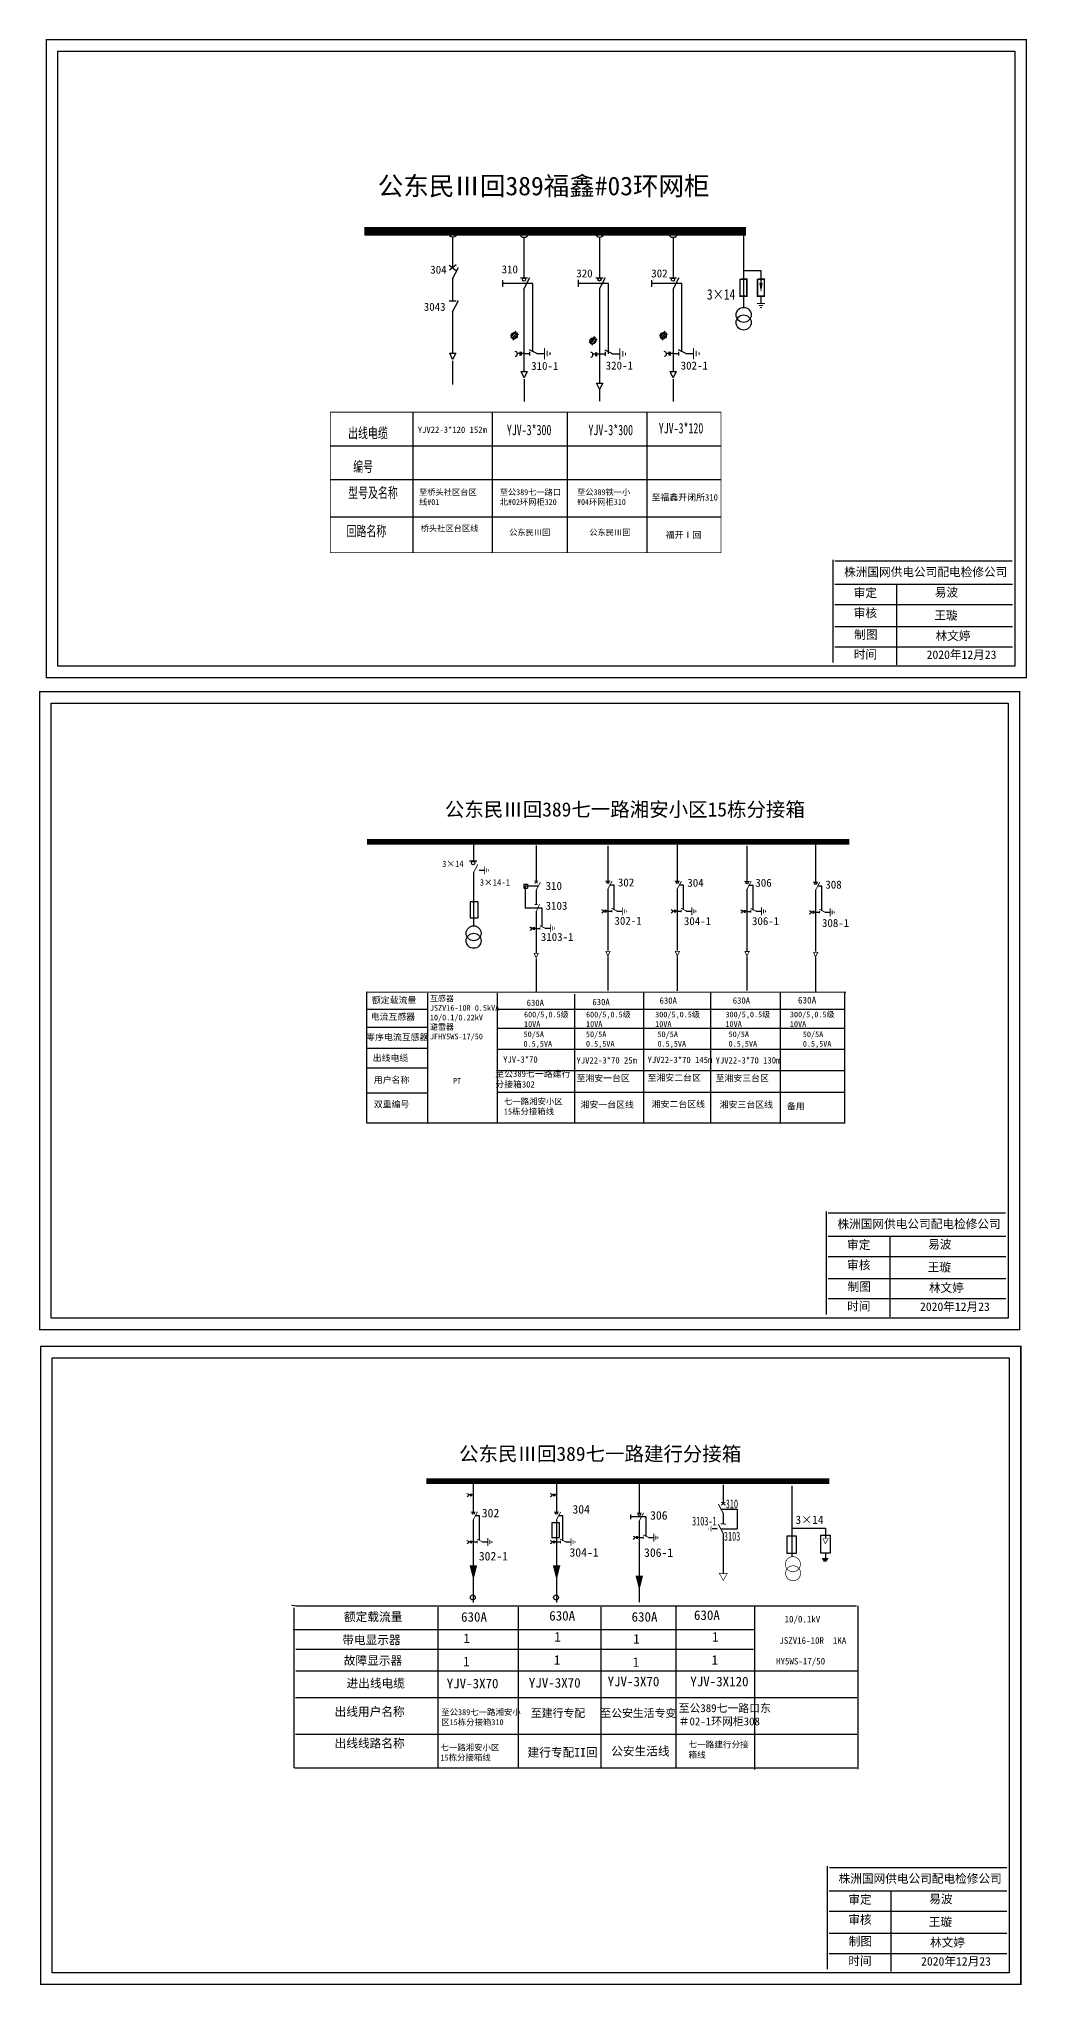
# Model space of a CAD drawing. Extents: x -57 to 343, y -124 to 126.
# Drawn here: x 216.5 to 343, y -124.4 to 124.8 of the extents above; entities that cross this region are included whole.
import ezdxf

# ---------------------------------------------------------------- set-up
doc = ezdxf.new("R2010")
doc.units = 0
doc.header["$LTSCALE"] = 0.774411
doc.linetypes.add('ACAD_ISO02W100', pattern=[15, 12, -3])
doc.linetypes.add('CENTER', pattern=[50.8, 31.75, -6.35, 6.35, -6.35])
doc.layers.get('0').update_dxf_attribs({"linetype": 'CONTINUOUS'})
for name, color, linetype in [('1', 7, 'CONTINUOUS'), ('110KV线路', 2, 'CONTINUOUS'), ('2', 7, 'CONTINUOUS')]:
    doc.layers.add(name, color=color, linetype=linetype)
doc.styles.add('DXFS', font='', dxfattribs={"width": 0.7})
doc.styles.add('HZ', font='')
doc.styles.add('hztxt_txtstyle_0.00_0_0', font='simkai.ttf')
doc.styles.add('hztxt_txtstyle_2.70_0_0', font='simkai.ttf', dxfattribs={"height": 2.7})
doc.styles.add('ST', font='', dxfattribs={"width": 0.8})
doc.styles.get("Standard").update_dxf_attribs({"font": '', "height": 2.5})
doc.styles.add('字体', font='', dxfattribs={"height": 2.5})
doc.styles.add('宋体', font='')
doc.styles.get('DXFS').set_extended_font_data('SimSun')
doc.styles.get('HZ').set_extended_font_data('SimSun')
doc.styles.get('ST').set_extended_font_data('SimSun')
doc.styles.get('Standard').set_extended_font_data('SimSun')
doc.styles.get('字体').set_extended_font_data('SimSun')
doc.styles.get('宋体').set_extended_font_data('SimSun')

# ---------------------------------------------------------------- blocks, each defined once
blk = doc.blocks.new('JD')
for points in [[(-2, 0.2), (-2, -0.2), (2, 0.2), (2, -0.2)], [(1, -1.2), (1, -0.8), (-1, -1.2), (-1, -0.8)], [(-0.5, -1.8), (-0.5, -2.2), (0.5, -1.8), (0.5, -2.2)]]:
    blk.add_trace(points)

msp = doc.modelspace()

# ---------------------------------------------------------------- linework, layer by layer
for p, q in [((269.44, 99.36), (269.44, 95.48)), ((278.57, 99.33), (278.57, 94.19)), ((288.24, 99.35), (288.24, 94.21)), ((297.66, 99.33), (297.66, 94.19)), ((269.43, 94.07), (270.2, 95.52)), ((269.44, 94.05), (269.44, 91.26)), ((275.83, 93.89), (275.83, 93.03)), ((278.12, 94.17), (279.03, 94.17)), ((278.57, 92.75), (279.34, 94.21)), ((278.57, 92.79), (278.57, 82.24)), ((285.5, 93.91), (285.5, 93.05)), ((287.79, 94.19), (288.7, 94.19)), ((288.24, 92.77), (289.01, 94.23)), ((288.24, 92.81), (288.24, 80.69)), ((294.92, 93.89), (294.92, 93.03)), ((297.21, 94.17), (298.11, 94.17)), ((297.66, 92.75), (298.43, 94.21)), ((297.66, 92.79), (297.66, 82.24)), ((268.98, 91.25), (269.88, 91.25)), ((269.43, 89.83), (270.2, 91.29)), ((269.44, 89.8), (269.44, 84.57)), ((277.54, 87.36), (276.86, 86.54)), ((296.63, 87.36), (295.95, 86.54)), ((277.69, 87.2), (277.02, 86.38)), ((277.83, 87.03), (277.15, 86.22)), ((279.24, 85), (280.27, 84.49)), ((279.28, 84.73), (279.28, 84.25)), ((287.6, 86.69), (286.92, 85.88)), ((287.75, 86.53), (287.07, 85.72)), ((287.89, 86.37), (287.21, 85.55)), ((288.91, 84.96), (289.94, 84.45)), ((296.78, 87.2), (296.1, 86.38)), ((296.91, 87.03), (296.23, 86.22)), ((298.33, 85), (299.35, 84.49)), ((298.37, 84.73), (298.37, 84.25)), ((269.06, 84.53), (269.84, 84.53)), ((269.44, 83.74), (269.07, 84.54)), ((269.84, 84.53), (269.44, 83.74)), ((278.06, 84.5), (277.73, 84.5)), ((278.06, 84.71), (278.06, 84.25)), ((278.2, 84.71), (278.2, 84.25)), ((278.57, 84.5), (278.2, 84.5)), ((278.57, 84.49), (279.28, 84.49)), ((280.21, 84.51), (281.17, 84.51)), ((287.73, 84.41), (287.4, 84.41)), ((287.73, 84.63), (287.73, 84.16)), ((287.87, 84.63), (287.87, 84.16)), ((288.24, 84.41), (287.87, 84.41)), ((288.24, 84.45), (288.95, 84.45)), ((288.95, 84.69), (288.95, 84.21)), ((289.88, 84.47), (290.84, 84.47)), ((297.14, 84.5), (296.82, 84.5)), ((297.14, 84.71), (297.14, 84.25)), ((297.29, 84.71), (297.29, 84.25)), ((297.66, 84.5), (297.29, 84.5)), ((297.66, 84.49), (298.37, 84.49)), ((299.29, 84.51), (300.26, 84.51)), ((278.2, 82.19), (278.98, 82.19)), ((278.58, 81.4), (278.21, 82.21)), ((278.98, 82.19), (278.58, 81.4)), ((287.87, 80.7), (288.65, 80.7)), ((288.25, 79.91), (287.88, 80.71)), ((288.65, 80.7), (288.25, 79.91)), ((297.28, 82.19), (298.06, 82.19)), ((297.66, 81.4), (297.29, 82.21)), ((298.06, 82.19), (297.66, 81.4)), ((264.34, 76.99), (264.34, 58.99)), ((274.5, 76.99), (274.5, 58.99)), ((284.1, 76.99), (284.1, 58.99)), ((294.31, 76.99), (294.31, 58.99)), ((304.09, -60.35), (304.09, -62.82)), ((303.81, -63.48), (305.85, -63.48)), ((304.09, -64.01), (304.09, -65.37)), ((305.85, -63.48), (305.85, -66)), ((303.32, -66), (302.63, -66)), ((303.77, -66), (305.85, -66)), ((304.09, -66.61), (304.09, -71.75))]:
    msp.add_line(p, q)
at = {"color": 0, "linetype": 'Continuous'}
for p, q in [((268.98, 95.82), (269.88, 95.14)), ((269.88, 95.86), (269.03, 95.18)), ((318.36, 54.96, 0.01), (341.11, 54.96, 0.01)), ((326.25, 54.96, 0.01), (326.25, 44.62, 0.01)), ((318.36, 52.37, 0.01), (341.11, 52.37, 0.01)), ((318.36, 49.54, 0.01), (341.11, 49.54, 0.01)), ((318.36, 46.95, 0.01), (341.11, 46.95, 0.01)), ((258.41, 2.77), (319.8, 2.71)), ((258.44, -14.03), (258.44, 2.77)), ((266.22, 2.59), (266.22, -14.03)), ((275.16, 2.59), (275.16, -14.03)), ((293.87, 2.74), (293.87, -14.02)), ((302.44, 2.74), (302.44, -14.02)), ((311.37, 2.73), (311.37, -14.04)), ((319.62, 2.67), (319.62, -14.09)), ((275.16, 0.53), (319.62, 0.53)), ((285.06, 2.48), (285.06, -14.02)), ((275.16, -1.88), (319.62, -1.88)), ((275.16, -4.58), (319.62, -4.58)), ((275.16, -7.31), (319.62, -7.31)), ((275.16, -10.09), (319.62, -10.09)), ((319.62, -14.03), (258.49, -14.03)), ((317.5, -28.51, 0.01), (340.26, -28.51, 0.01)), ((325.4, -28.51, 0.01), (325.4, -38.85, 0.01)), ((317.5, -31.11, 0.01), (340.26, -31.11, 0.01)), ((317.5, -33.93, 0.01), (340.26, -33.93, 0.01)), ((317.5, -36.52, 0.01), (340.26, -36.52, 0.01)), ((312.89, -65.92), (317.17, -65.92)), ((317.17, -65.92), (317.17, -67.2)), ((317.18, -69.12), (317.18, -69.87)), ((317.54, -69.85), (316.75, -69.85)), ((317.43, -69.98), (316.85, -69.98)), ((317.32, -70.13), (316.94, -70.13)), ((317.65, -112.34, 0.01), (340.4, -112.34, 0.01)), ((325.54, -112.34, 0.01), (325.54, -122.68, 0.01)), ((317.65, -114.93, 0.01), (340.4, -114.93, 0.01)), ((317.65, -117.76, 0.01), (340.4, -117.76, 0.01)), ((317.65, -120.35, 0.01), (340.4, -120.35, 0.01))]:
    msp.add_line(p, q, dxfattribs=at)
at = {"linetype": 'ACAD_ISO02W100'}
for p, q in [((279.72, 93.46), (275.83, 93.46)), ((279.72, 84.72), (279.72, 93.46)), ((289.39, 93.48), (285.5, 93.48)), ((289.39, 84.46), (289.39, 93.48)), ((298.8, 93.46), (294.92, 93.46)), ((298.8, 84.72), (298.8, 93.46))]:
    msp.add_line(p, q, dxfattribs=at)
at = {"linetype": 'CENTER'}
for p, q in [((269.44, 83.57), (269.44, 80.55)), ((278.58, 81.23), (278.58, 78.36)), ((288.25, 79.95), (288.25, 78.38)), ((297.66, 81.23), (297.66, 78.36))]:
    msp.add_line(p, q, dxfattribs=at)
at = {"linetype": 'Continuous'}
for p, q in [((253.79, 72.68), (303.8, 72.68)), ((253.79, 68.38), (303.8, 68.38)), ((253.79, 63.59), (303.8, 63.59))]:
    msp.add_line(p, q, dxfattribs=at)
at = {"color": 0}
for p, q in [((272.11, 21.96), (272.11, 19.55)), ((280.13, 21.5), (280.13, 16.8)), ((289.31, 21.46), (289.31, 16.94)), ((298.2, 21.93), (298.2, 16.94)), ((307.12, 21.44), (307.12, 16.92)), ((315.91, 21.8), (315.91, 16.81)), ((272.12, 18.06), (272.12, 11.23)), ((272.84, 18.33), (273.53, 18.33)), ((278.57, 16.54), (279.01, 16.54)), ((278.57, 16.54), (278.57, 16.06)), ((278.57, 16.06), (279.01, 16.06)), ((279.01, 16.54), (279.01, 16.06)), ((280.13, 15.8), (280.13, 13.99)), ((289.31, 15.94), (289.31, 8.04)), ((298.2, 15.94), (298.2, 8.04)), ((307.12, 15.92), (307.12, 8.01)), ((315.91, 15.81), (315.91, 7.91)), ((280.13, 13.08), (280.13, 7.73)), ((289.31, 13.09), (289.82, 13.09)), ((290.48, 13.11), (291.17, 13.11)), ((298.2, 13.09), (298.7, 13.09)), ((299.36, 13.11), (300.05, 13.11)), ((307.12, 13.07), (307.63, 13.07)), ((308.29, 13.09), (308.98, 13.09)), ((315.91, 12.96), (316.42, 12.96)), ((317.08, 12.98), (317.77, 12.98)), ((280.13, 10.88), (280.63, 10.88)), ((281.29, 10.9), (281.98, 10.9)), ((266.29, 0.52), (258.45, 0.52)), ((266.26, -1.79), (258.42, -1.79)), ((266.26, -4.51), (258.42, -4.51)), ((266.23, -6.99), (258.39, -6.99)), ((266.26, -10.22), (258.42, -10.22)), ((312.88, -60.47), (312.88, -69.57))]:
    msp.add_line(p, q, dxfattribs=at)
at = {"color": 0, "linetype": 'ACAD_ISO02W100'}
for p, q in [((280.35, 16.29), (278.71, 16.29)), ((278.71, 16.29), (278.71, 13.5)), ((278.71, 13.5), (280.87, 13.5)), ((280.87, 13.5), (280.87, 11.2))]:
    msp.add_line(p, q, dxfattribs=at)
at = {"color": 0, "linetype": 'CENTER'}
for p, q in [((280.13, 7.01), (280.13, 2.79)), ((289.32, 7.29), (289.32, 2.94)), ((298.2, 7.29), (298.2, 2.9)), ((307.12, 7.27), (307.12, 2.92)), ((315.91, 7.16), (315.91, 2.77))]:
    msp.add_line(p, q, dxfattribs=at)
at = {"color": 0, "linetype": 'Continuous', "const_width": 0.182, "elevation": 0.01}
for points in [[(217.41, 124.69), (342.9, 124.69), (342.9, 42.98), (217.41, 42.98)], [(216.56, 41.21), (342.05, 41.21), (342.05, -40.49), (216.56, -40.49)], [(216.7, -42.61), (342.19, -42.61), (342.19, -124.32), (216.7, -124.32)]]:
    msp.add_lwpolyline(points, close=True, dxfattribs=at)
at = {"color": 0, "linetype": 'Continuous', "elevation": 0.01}
for points in [[(218.89, 123.21), (341.42, 123.21), (341.42, 44.46), (218.89, 44.46)], [(218.04, 39.73), (340.57, 39.73), (340.57, -39.02), (218.04, -39.02)], [(218.18, -44.09), (340.71, -44.09), (340.71, -122.84), (218.18, -122.84)]]:
    msp.add_lwpolyline(points, close=True, dxfattribs=at)
for points, const_width in [([(258.12, 100.14), (306.98, 100.14)], 1.08), ([(304.09, -64.01), (303.45, -62.8)], 0.128), ([(304.34, -62.58), (303.82, -62.98)], 0.128), ([(303.85, -62.58), (304.37, -62.98)], 0.128), ([(302.23, -65.85), (302.23, -66.13)], 0.056), ([(302.42, -65.68), (302.42, -66.29)], 0.056), ([(302.62, -65.59), (302.62, -66.38)], 0.056), ([(303.32, -65.86), (303.32, -66.14)], 0.056), ([(304.09, -66.61), (303.45, -65.39)], 0.128), ([(304.42, -65.38), (303.77, -65.36)], 0.128)]:
    msp.add_lwpolyline(points, dxfattribs=dict(const_width=const_width))
at = {"linetype": 'Continuous', "const_width": 0.108}
msp.add_lwpolyline([(269.37, 76.99), (253.79, 76.99), (253.79, 58.99), (303.8, 58.99), (303.81, 76.99), (269.37, 76.99)], dxfattribs=at)
at = {"color": 0, "linetype": 'Continuous', "const_width": 0.182, "elevation": 0.01}
for points in [[(318.14, 58.12), (318.13, 44.92)], [(317.29, -25.36), (317.28, -38.55)], [(317.43, -109.18), (317.42, -122.38)]]:
    msp.add_lwpolyline(points, dxfattribs=at)
at = {"color": 0, "linetype": 'Continuous', "const_width": 0.182}
for points in [[(318.36, 57.94), (341.11, 57.94)], [(317.5, -25.54), (340.26, -25.54)], [(317.65, -109.36), (340.4, -109.36)]]:
    msp.add_lwpolyline(points, dxfattribs=at)
at = {"color": 0}
for points, const_width in [([(258.49, 21.96), (320.23, 21.96)], 0.731), ([(271.56, 19.52), (272.58, 19.52)], 0.174), ([(272.12, 18.04), (272.67, 19.08)], 0.11), ([(279.92, 16.63), (280.36, 16.97)], 0.11), ([(279.92, 17), (280.35, 16.64)], 0.11), ([(280.13, 15.77), (280.68, 16.81)], 0.11), ([(288.99, 16.93), (289.64, 16.93)], 0.11), ([(289.31, 15.91), (289.86, 16.95)], 0.11), ([(297.87, 16.93), (298.52, 16.93)], 0.11), ([(298.2, 15.91), (298.74, 16.95)], 0.11), ([(306.8, 16.9), (307.45, 16.9)], 0.11), ([(307.12, 15.89), (307.67, 16.93)], 0.11), ([(315.59, 16.8), (316.23, 16.8)], 0.11), ([(315.91, 15.78), (316.46, 16.82)], 0.11), ([(279.93, 13.96), (280.34, 13.96)], 0.11), ([(280.1, 12.95), (280.57, 13.98)], 0.11), ([(289.79, 13.46), (290.52, 13.09)], 0.11), ([(289.82, 13.26), (289.82, 12.93)], 0.11), ([(298.67, 13.46), (299.4, 13.09)], 0.11), ([(298.7, 13.26), (298.7, 12.93)], 0.11), ([(307.6, 13.44), (308.33, 13.07)], 0.11), ([(307.63, 13.24), (307.63, 12.9)], 0.11), ([(316.39, 13.33), (317.12, 12.96)], 0.11), ([(316.42, 13.13), (316.42, 12.8)], 0.11), ([(280.6, 11.25), (281.34, 10.88)], 0.11), ([(280.63, 11.05), (280.63, 10.71)], 0.11), ([(279.86, 7.7), (280.42, 7.7), (280.13, 7.13), (279.86, 7.71)], 0.11), ([(289.04, 7.95), (289.6, 7.95), (289.32, 7.38), (289.05, 7.96)], 0.11), ([(297.93, 7.95), (298.48, 7.95), (298.2, 7.38), (297.93, 7.96)], 0.11), ([(306.85, 7.93), (307.41, 7.93), (307.12, 7.36), (306.86, 7.94)], 0.11), ([(315.64, 7.82), (316.2, 7.82), (315.91, 7.25), (315.65, 7.83)], 0.11)]:
    msp.add_lwpolyline(points, dxfattribs=dict(at, const_width=const_width))
at = {"color": 0, "linetype": 'ACAD_ISO02W100'}
for points in [[(290.13, 13.26), (290.13, 16.42), (289.58, 16.42)], [(299.01, 13.26), (299.01, 16.42), (298.46, 16.42)], [(307.94, 13.23), (307.94, 16.4), (307.39, 16.4)], [(316.73, 13.13), (316.73, 16.29), (316.18, 16.29)]]:
    msp.add_lwpolyline(points, dxfattribs=at)
at = {"color": 0}
for points in [[(271.69, 14.28), (271.69, 12.23), (272.7, 12.23), (272.7, 14.3), (271.69, 14.3)], [(288.94, 13.1), (288.71, 13.1)], [(288.94, 13.25), (288.94, 12.92)], [(289.05, 13.25), (289.05, 12.92)], [(289.31, 13.1), (289.05, 13.1)], [(297.83, 13.1), (297.6, 13.1)], [(297.83, 13.25), (297.83, 12.92)], [(297.93, 13.25), (297.93, 12.92)], [(298.19, 13.1), (297.93, 13.1)], [(306.75, 13.08), (306.52, 13.08)], [(306.75, 13.23), (306.75, 12.9)], [(306.86, 13.23), (306.86, 12.9)], [(307.12, 13.08), (306.86, 13.08)], [(315.54, 12.97), (315.31, 12.97)], [(315.54, 13.12), (315.54, 12.79)], [(315.64, 13.12), (315.64, 12.79)], [(315.91, 12.97), (315.64, 12.97)], [(279.76, 10.89), (279.53, 10.89)], [(279.76, 11.04), (279.76, 10.71)], [(279.86, 11.04), (279.86, 10.71)], [(280.13, 10.89), (279.86, 10.89)]]:
    msp.add_lwpolyline(points, dxfattribs=at)
for points in [[(288.52, 13.29, -0.877934), (288.53, 12.84)], [(297.4, 13.29, -0.877934), (297.41, 12.84)], [(306.33, 13.26, -0.877934), (306.33, 12.82)], [(315.11, 13.16, -0.877934), (315.12, 12.71)], [(279.33, 11.08, -0.877934), (279.34, 10.63)]]:
    msp.add_lwpolyline(points, format="xyb", dxfattribs=at)
at = {"color": 0, "linetype": 'Continuous'}
for points in [[(312.27, -66.88), (313.44, -66.88), (313.44, -69.17), (312.27, -69.17)], [(316.59, -66.82), (317.76, -66.82), (317.76, -69.12), (316.59, -69.12)]]:
    msp.add_lwpolyline(points, close=True, dxfattribs=at)
at = {"color": 0}
for points, const_width in [([(316.86, -67.23), (317.15, -67.91), (317.54, -67.23)], 0.0786), ([(303.58, -71.7), (304.09, -72.6), (304.61, -71.7)], 0.0721)]:
    msp.add_lwpolyline(points, close=True, dxfattribs=dict(at, const_width=const_width))
at = {"const_width": 0.0815}
for points in [[(313.97, -70.52, -1), (312.04, -70.52, -1)], [(313.99, -71.68, -1), (312.07, -71.68, -1)]]:
    msp.add_lwpolyline(points, format="xyb", close=True, dxfattribs=at)
for centre, radius in [((269.46, 99.9), 0.51), ((278.6, 99.84), 0.51), ((288.27, 99.87), 0.51), ((297.68, 99.84), 0.51), ((278.57, 93.95), 0.197), ((288.24, 93.97), 0.197), ((297.66, 93.95), 0.197), ((277.33, 86.79), 0.388), ((287.39, 86.12), 0.388), ((296.41, 86.79), 0.388)]:
    msp.add_circle(centre, radius)
at = {"color": 0}
for centre, radius in [((272.07, 19.27), 0.223), ((289.31, 16.77), 0.141), ((298.2, 16.77), 0.141), ((307.12, 16.75), 0.141), ((315.91, 16.64), 0.141)]:
    msp.add_circle(centre, radius, dxfattribs=at)
for centre in [(277.42, 84.45), (296.51, 84.45), (287.09, 84.36)]:
    msp.add_arc(centre, 0.314, 278.5404, 83.6643)
for points in [[(281.12, 83.77), (281.26, 83.77), (281.12, 85.2), (281.26, 85.2)], [(281.62, 84.84), (281.48, 84.84), (281.62, 84.12), (281.48, 84.12)], [(290.79, 83.72), (290.93, 83.72), (290.79, 85.16), (290.93, 85.16)], [(291.29, 84.8), (291.15, 84.8), (291.29, 84.08), (291.15, 84.08)], [(300.2, 83.77), (300.34, 83.77), (300.2, 85.2), (300.34, 85.2)], [(300.7, 84.84), (300.56, 84.84), (300.7, 84.12), (300.56, 84.12)], [(281.83, 84.3), (281.98, 84.3), (281.83, 84.66), (281.98, 84.66)], [(291.5, 84.26), (291.65, 84.26), (291.5, 84.62), (291.65, 84.62)], [(300.92, 84.3), (301.06, 84.3), (300.92, 84.66), (301.06, 84.66)]]:
    msp.add_trace(points)
at = {"layer": '1'}
for p, q in [((306.69, 99.71), (306.69, 90.36)), ((306.68, 95.14), (308.92, 95.14)), ((308.92, 95.14), (308.92, 93.5)), ((308.92, 91.79), (308.92, 90.94)), ((272.08, -60.15), (272.08, -63.82)), ((282.73, -60.15), (282.73, -63.82)), ((293.34, -60.25), (293.34, -63.96)), ((272.08, -64.82), (272.08, -71.09)), ((282.73, -64.82), (282.73, -71.09)), ((293.34, -64.95), (293.34, -72.45)), ((293.34, -67.11), (293.85, -67.11)), ((294.51, -67.1), (295.19, -67.1)), ((272.08, -67.67), (272.58, -67.67)), ((273.24, -67.65), (273.93, -67.65)), ((282.73, -67.67), (283.24, -67.67)), ((283.9, -67.65), (284.59, -67.65)), ((272.08, -71.81), (272.08, -75.42)), ((282.73, -71.81), (282.73, -75.42)), ((293.34, -73.17), (293.34, -75.37)), ((267.56, -76.01), (267.56, -96.69)), ((277.83, -76.01), (277.83, -90.49)), ((288.42, -76.01), (288.42, -96.69)), ((308.1, -75.82), (308.1, -96.8)), ((321.3, -75.83), (321.3, -96.78)), ((249.37, -81.4), (307.95, -81.4)), ((249.37, -84.17), (308.08, -84.17)), ((249.37, -84.18), (321.25, -84.18)), ((277.83, -90.49), (277.83, -96.69))]:
    msp.add_line(p, q, dxfattribs=at)
for points, const_width in [([(306.24, 94.02), (306.24, 91.84), (307.11, 91.84), (307.11, 94.02), (306.27, 94.02)], 0.184), ([(308.48, 94.02), (308.48, 91.84), (309.35, 91.84), (309.35, 94.02), (308.51, 94.02)], 0.184), ([(266.06, -59.88), (317.65, -59.88)], 0.731), ([(271.75, -63.84), (272.4, -63.84)], 0.11), ([(272.08, -64.85), (272.62, -63.81)], 0.11), ([(282.41, -63.84), (283.05, -63.84)], 0.11), ([(282.73, -64.85), (283.28, -63.81)], 0.11), ([(293.02, -63.97), (293.66, -63.97)], 0.11), ([(293.34, -64.98), (293.89, -63.94)], 0.11), ([(272.55, -67.3), (273.29, -67.67)], 0.11), ([(283.21, -67.3), (283.94, -67.67)], 0.11), ([(293.82, -66.75), (294.55, -67.11)], 0.11), ([(293.85, -66.94), (293.85, -67.28)], 0.11), ([(272.58, -67.5), (272.58, -67.83)], 0.11), ([(283.24, -67.5), (283.24, -67.83)], 0.11), ([(293.07, -72.48), (293.63, -72.48), (293.34, -73.05), (293.08, -72.47)], 0.11)]:
    msp.add_lwpolyline(points, dxfattribs=dict(at, const_width=const_width))
for points, format in [([(308.92, 93.53, 0.43, 0, 0), (308.92, 92.3, 0, 0, 0)], "xyseb"), ([(271.28, -61.45, -0.877934), (271.29, -61.9)], "xyb"), ([(281.94, -61.45, -0.877934), (281.94, -61.9)], "xyb"), ([(292.54, -66.92, -0.877934), (292.55, -67.36)], "xyb"), ([(271.28, -67.47, -0.877934), (271.29, -67.92)], "xyb"), ([(281.94, -67.47, -0.877934), (281.94, -67.92)], "xyb"), ([(272.1, -70.66, 0.974, 0, 0), (272.1, -72.59, 0, 0, 0)], "xyseb"), ([(282.75, -70.66, 0.974, 0, 0), (282.75, -72.59, 0, 0, 0)], "xyseb"), ([(293.34, -71.97, 0.974, 0, 0), (293.34, -73.9, 0, 0, 0)], "xyseb")]:
    msp.add_lwpolyline(points, format=format, dxfattribs=at)
for points in [[(271.71, -61.64), (271.48, -61.64)], [(271.71, -61.49), (271.71, -61.82)], [(271.81, -61.49), (271.81, -61.82)], [(272.08, -61.64), (271.81, -61.64)], [(282.36, -61.64), (282.13, -61.64)], [(282.36, -61.49), (282.36, -61.82)], [(282.47, -61.49), (282.47, -61.82)], [(282.73, -61.64), (282.47, -61.64)], [(272.89, -67.5), (272.89, -64.34), (272.34, -64.34)], [(283.55, -67.5), (283.55, -64.34), (283, -64.34)], [(292.23, -64.14), (292.23, -64.75)], [(294.24, -66.94), (294.24, -64.44), (292.23, -64.44)], [(292.97, -67.11), (292.74, -67.11)], [(292.97, -66.95), (292.97, -67.29)], [(293.07, -66.95), (293.07, -67.29)], [(293.34, -67.11), (293.07, -67.11)], [(271.71, -67.66), (271.48, -67.66)], [(271.71, -67.51), (271.71, -67.84)], [(271.81, -67.51), (271.81, -67.84)], [(272.08, -67.66), (271.81, -67.66)], [(282.36, -67.66), (282.13, -67.66)], [(282.36, -67.51), (282.36, -67.84)], [(282.47, -67.51), (282.47, -67.84)], [(282.73, -67.66), (282.47, -67.66)]]:
    msp.add_lwpolyline(points, dxfattribs=at)
for centre, radius in [((306.7, 89.44), 0.966), ((306.7, 88.47), 0.966), ((272.08, -63.99), 0.14), ((282.73, -63.99), 0.14), ((293.34, -64.13), 0.14), ((272.03, -74.78), 0.317), ((282.68, -74.78), 0.317)]:
    msp.add_circle(centre, radius, dxfattribs=at)
at = {"layer": '110KV线路', "color": 0}
for p, q in [((249.43, -75.9), (248.85, -75.81)), ((249.1, -76.11), (249.1, -96.58)), ((321.13, -75.9), (249.43, -75.9)), ((298.03, -75.92), (298.03, -96.58)), ((249.01, -78.89), (308.12, -78.89)), ((308.12, -81.4), (308.12, -81.4)), ((249.32, -87.58), (321.19, -87.58)), ((249.32, -92.27), (321.19, -92.27)), ((249.1, -96.58), (249.1, -96.58)), ((249.21, -96.59), (321.19, -96.58))]:
    msp.add_line(p, q, dxfattribs=at)
msp.add_lwpolyline([(283.12, -65.23), (282.16, -65.23), (282.16, -67.08), (283.12, -67.08)], close=True, dxfattribs=at)
at = {"layer": '2', "color": 0}
for centre in [(272.13, 10.26), (272.13, 9.3)]:
    msp.add_circle(centre, 0.958, dxfattribs=at)

# ---------------------------------------------------------------- block references
at = {"color": 0, "xscale": 0.2559515998429772, "yscale": 0.2559515998429772, "zscale": 0.255951599842994, "rotation": 90}
for p in [(273.54, 18.31), (291.18, 13.09), (300.06, 13.09), (308.99, 13.07), (317.78, 12.96), (281.99, 10.88)]:
    msp.add_blockref('JD', p, dxfattribs=at)
at = {"layer": '1', "xscale": 0.2581356627622565, "yscale": 0.2581356622852574, "zscale": 0.2581356624264491}
msp.add_blockref('JD', (308.93, 90.9), dxfattribs=at)
at = {"layer": '1', "xscale": 0.2557937916888652, "yscale": 0.2557937916888652, "zscale": 0.2557937917462035, "rotation": 90}
for p in [(273.94, -67.67), (284.6, -67.67), (295.2, -67.12)]:
    msp.add_blockref('JD', p, dxfattribs=at)

# ---------------------------------------------------------------- texts
for s, p in [('304', (266.58, 94.72)), ('310', (275.71, 94.76)), ('320', (285.27, 94.24)), ('302', (294.87, 94.24)), ('3043', (265.75, 89.96)), ('310-1', (279.49, 82.39)), ('320-1', (289.04, 82.44)), ('302-1', (298.64, 82.44)), ('310', (281.35, 15.82)), ('302', (290.6, 16.26)), ('304', (299.49, 16.22)), ('306', (308.2, 16.22)), ('308', (317.16, 15.98)), ('3103', (281.35, 13.27)), ('3103-1', (280.73, 9.28)), ('302-1', (290.16, 11.35)), ('304-1', (299.05, 11.31)), ('306-1', (307.77, 11.31)), ('308-1', (316.73, 11.07))]:
    msp.add_text(s, height=1.024).set_placement(p)
at = {"style": 'HZ'}
for s, p in [('至福鑫开闭所310', (294.9, 65.67)), ('福开Ⅰ回', (296.71, 60.87))]:
    msp.add_text(s, height=0.815, dxfattribs=at).set_placement(p)
at = {"color": 0, "linetype": 'Continuous', "style": 'hztxt_txtstyle_2.70_0_0'}
for s, p in [('3×14', (268.09, 18.75)), ('3×14-1', (272.91, 16.37))]:
    msp.add_text(s, height=0.813, dxfattribs=at).set_placement(p)
at = {"style": '宋体', "width": 0.65}
for s, p in [('310', (304.41, -63.35)), ('3103-1', (300.09, -65.56)), ('3103', (304.17, -67.51))]:
    msp.add_text(s, height=1.13, dxfattribs=at).set_placement(p)
at = {"color": 0}
for s, height, p in [('3×14', 1.053, (313.34, -65.36)), ('10/0.1kV', 0.84, (311.94, -77.98)), ('JSZV16-10R  1KA', 0.8397, (311.27, -80.71)), ('HY5WS-17/50', 0.8397, (310.85, -83.36))]:
    msp.add_text(s, height=height, dxfattribs=at).set_placement(p)
at = {"color": 0, "linetype": 'Continuous', "attachment_point": 1}
for s, insert, char_height, width, style in [('{\\fSimSun|b0|i0|c134|p2;YJV22-3*120 152m}', (264.98, 75.14), 0.8125, 13.0993, 'hztxt_txtstyle_2.70_0_0'), ('\\f\uffbfﾬￌﾣﾤ_GB2312|b0|i0|c134|p49;审定', (320.8, 54.39, 0.01), 1.0944, 8.5588, '字体'), ('\\f\uffbfﾬￌﾣﾤ_GB2312|b0|i0|c134|p49;审核', (320.8, 51.82, 0.01), 1.0944, 8.5588, '字体'), ('\\f\uffbfﾬￌﾣﾤ_GB2312|b0|i0|c134|p49;制图', (320.86, 49.04, 0.01), 1.0944, 8.5588, '字体'), ('林文婷', (331.27, 48.89, 0.01), 1.094, 8.5588, '字体'), ('\\f\uffbfﾬￌﾣﾤ_GB2312|b0|i0|c134|p49;时间', (320.8, 46.52, 0.01), 1.0944, 8.5588, '字体'), ('{\\fSimSun|b0|i0|c134|p2;电流互感器}', (258.96, -0.01), 0.8125, 13.0993, 'hztxt_txtstyle_2.70_0_0'), ('{\\fSimSun|b0|i0|c134|p2;额定载流量}', (259.1, 2.11), 0.8125, 13.0993, 'hztxt_txtstyle_2.70_0_0'), ('\\A1;{\\fSimSun|b0|i0|c134|p2;互感器\\PJSZV16-10R 0.5kVA\\P10/0.1/0.22kV\\P避雷器\\PJFHY5WS-17/50}', (266.53, 2.29), 0.7313, 13.4846, 'hztxt_txtstyle_2.70_0_0'), ('\\A1;{\\fSimSun|b0|i0|c134|p2;600/5,0.5级\\P10VA}', (278.58, 0.23), 0.7313, 13.4846, 'hztxt_txtstyle_2.70_0_0'), ('{\\fSimSun|b0|i0|c134|p2;630A}', (278.92, 1.77), 0.8125, 13.0993, 'hztxt_txtstyle_2.70_0_0'), ('\\A1;{\\fSimSun|b0|i0|c134|p2;600/5,0.5级\\P10VA}', (286.52, 0.23), 0.7313, 13.4846, 'hztxt_txtstyle_2.70_0_0'), ('{\\fSimSun|b0|i0|c134|p2;630A}', (287.34, 1.87), 0.8125, 13.0993, 'hztxt_txtstyle_2.70_0_0'), ('\\A1;{\\fSimSun|b0|i0|c134|p2;300/5,0.5级\\P10VA}', (295.37, 0.23), 0.7313, 13.4846, 'hztxt_txtstyle_2.70_0_0'), ('{\\fSimSun|b0|i0|c134|p2;630A}', (295.94, 2.06), 0.8125, 13.0993, 'hztxt_txtstyle_2.70_0_0'), ('\\A1;{\\fSimSun|b0|i0|c134|p2;300/5,0.5级\\P10VA}', (304.37, 0.23), 0.7313, 13.4846, 'hztxt_txtstyle_2.70_0_0'), ('{\\fSimSun|b0|i0|c134|p2;630A}', (305.31, 2.06), 0.8125, 13.0993, 'hztxt_txtstyle_2.70_0_0'), ('\\A1;{\\fSimSun|b0|i0|c134|p2;300/5,0.5级\\P10VA}', (312.62, 0.23), 0.7313, 13.4846, 'hztxt_txtstyle_2.70_0_0'), ('{\\fSimSun|b0|i0|c134|p2;630A}', (313.65, 2.13), 0.8611, 6.9242, 'hztxt_txtstyle_0.00_0_0'), ('{\\fSimSun|b0|i0|c134|p2;50/5A\\P0.5,5VA}', (278.52, -2.3), 0.7313, 13.0993, 'hztxt_txtstyle_2.70_0_0'), ('{\\fSimSun|b0|i0|c134|p2;50/5A\\P0.5,5VA}', (286.51, -2.3), 0.7313, 13.0993, 'hztxt_txtstyle_2.70_0_0'), ('{\\fSimSun|b0|i0|c134|p2;50/5A\\P0.5,5VA}', (295.67, -2.3), 0.7313, 13.0993, 'hztxt_txtstyle_2.70_0_0'), ('{\\fSimSun|b0|i0|c134|p2;50/5A\\P0.5,5VA}', (304.77, -2.3), 0.7313, 13.0993, 'hztxt_txtstyle_2.70_0_0'), ('{\\fSimSun|b0|i0|c134|p2;50/5A\\P0.5,5VA}', (314.28, -2.3), 0.7313, 13.0993, 'hztxt_txtstyle_2.70_0_0'), ('{\\fSimSun|b0|i0|c134|p2;零序电流互感器}', (258.38, -2.63), 0.8125, 13.0993, 'hztxt_txtstyle_2.70_0_0'), ('{\\fSimSun|b0|i0|c134|p2;出线电缆}', (259.21, -5.29), 0.8125, 13.0993, 'hztxt_txtstyle_2.70_0_0'), ('{\\fSimSun|b0|i0|c134|p2;至公389七一路建行分接箱302}', (274.9, -7.32), 0.8125, 10.3046, 'hztxt_txtstyle_2.70_0_0'), ('{\\fSimSun|b0|i0|c134|p2;YJV-3*70 }', (275.91, -5.49), 0.8125, 13.0993, 'hztxt_txtstyle_2.70_0_0'), ('{\\fSimSun|b0|i0|c134|p2;YJV22-3*70 25m}', (285.3, -5.6), 0.8125, 13.0993, 'hztxt_txtstyle_2.70_0_0'), ('{\\fSimSun|b0|i0|c134|p2;YJV22-3*70 145m}', (294.4, -5.54), 0.8125, 13.0993, 'hztxt_txtstyle_2.70_0_0'), ('{\\fSimSun|b0|i0|c134|p2;YJV22-3*70 130m}', (303.11, -5.6), 0.8125, 13.0993, 'hztxt_txtstyle_2.70_0_0'), ('{\\fSimSun|b0|i0|c134|p2;用户名称}', (259.35, -8.11), 0.8125, 13.0993, 'hztxt_txtstyle_2.70_0_0'), ('{\\fSimSun|b0|i0|c134|p2;PT}', (269.48, -8.26), 0.7342, 5.7118, 'hztxt_txtstyle_0.00_0_0'), ('{\\fSimSun|b0|i0|c134|p2;至湘安一台区}', (285.3, -7.88), 0.8125, 10.3046, 'hztxt_txtstyle_2.70_0_0'), ('{\\fSimSun|b0|i0|c134|p2;至湘安二台区}', (294.4, -7.82), 0.8125, 10.3046, 'hztxt_txtstyle_2.70_0_0'), ('{\\fSimSun|b0|i0|c134|p2;至湘安三台区}', (303.11, -7.88), 0.8125, 10.3046, 'hztxt_txtstyle_2.70_0_0'), ('{\\fSimSun|b0|i0|c134|p2;双重编号}', (259.35, -11.23), 0.8125, 13.0993, 'hztxt_txtstyle_2.70_0_0'), ('{\\fSimSun|b0|i0|c134|p2;湘安一台区线}', (285.82, -11.27), 0.8125, 10.3046, 'hztxt_txtstyle_2.70_0_0'), ('{\\fSimSun|b0|i0|c134|p2;湘安二台区线}', (294.92, -11.21), 0.8125, 10.3046, 'hztxt_txtstyle_2.70_0_0'), ('{\\fSimSun|b0|i0|c134|p2;湘安三台区线}', (303.63, -11.27), 0.8125, 10.3046, 'hztxt_txtstyle_2.70_0_0'), ('{\\fSimSun|b0|i0|c134|p2;备用}', (312.24, -11.48), 0.8125, 10.3046, 'hztxt_txtstyle_2.70_0_0'), ('\\f\uffbfﾬￌﾣﾤ_GB2312|b0|i0|c134|p49;审定', (319.95, -29.08, 0.01), 1.0944, 8.5588, '字体'), ('\\f\uffbfﾬￌﾣﾤ_GB2312|b0|i0|c134|p49;审核', (319.95, -31.66, 0.01), 1.0944, 8.5588, '字体'), ('\\f\uffbfﾬￌﾣﾤ_GB2312|b0|i0|c134|p49;制图', (320.01, -34.44, 0.01), 1.0944, 8.5588, '字体'), ('林文婷', (330.42, -34.59, 0.01), 1.094, 8.5588, '字体'), ('\\f\uffbfﾬￌﾣﾤ_GB2312|b0|i0|c134|p49;时间', (319.95, -36.95, 0.01), 1.0944, 8.5588, '字体'), ('\\f\uffbfﾬￌﾣﾤ_GB2312|b0|i0|c134|p49;审定', (320.09, -112.91, 0.01), 1.0944, 8.5588, '字体'), ('\\f\uffbfﾬￌﾣﾤ_GB2312|b0|i0|c134|p49;审核', (320.09, -115.48, 0.01), 1.0944, 8.5588, '字体'), ('\\f\uffbfﾬￌﾣﾤ_GB2312|b0|i0|c134|p49;制图', (320.15, -118.26, 0.01), 1.0944, 8.5588, '字体'), ('林文婷', (330.56, -118.41, 0.01), 1.094, 8.5588, '字体'), ('\\f\uffbfﾬￌﾣﾤ_GB2312|b0|i0|c134|p49;时间', (320.09, -120.78, 0.01), 1.0944, 8.5588, '字体')]:
    msp.add_mtext(s, dxfattribs=dict(at, insert=insert, char_height=char_height, width=width, style=style))
at = {"color": 1, "char_height": 0.7533, "attachment_point": 1}
for s, insert, width in [('{\\C7;至桥头社区台区线#01}', (265.14, 67.12), 7.8617), ('{\\C7;至公389七一路口北#02环网柜320}', (275.47, 67.12), 7.8617), ('{\\C7;至公389铁一小#04环网柜310}', (285.37, 67.12), 7.8617), ('{\\C7;桥头社区台区线}', (265.35, 62.49), 7.8617), ('{\\C7;公东民Ⅲ回}', (276.68, 61.97), 6.3437), ('{\\C7;公东民Ⅲ回}', (286.94, 61.97), 6.3437)]:
    msp.add_mtext(s, dxfattribs=dict(at, insert=insert, width=width))
at = {"color": 7, "linetype": 'Continuous', "attachment_point": 1, "style": '字体'}
for s, insert, char_height, width in [('株洲国网供电公司配电检修公司', (319.56, 57.07), 1.0944, 29.9201), ('易波', (331.17, 54.46, 0.01), 1.094, 8.5588), ('王璇', (331.11, 51.52, 0.01), 1.094, 8.5588), ('2020年12月23', (330.13, 46.48, 0.01), 1.094, 16.0081), ('株洲国网供电公司配电检修公司', (318.71, -26.41), 1.0944, 29.9201), ('易波', (330.32, -29.02, 0.01), 1.094, 8.5588), ('王璇', (330.26, -31.95, 0.01), 1.094, 8.5588), ('2020年12月23', (329.28, -37, 0.01), 1.094, 16.0081), ('株洲国网供电公司配电检修公司', (318.85, -110.23), 1.0944, 29.9201), ('易波', (330.46, -112.84, 0.01), 1.094, 8.5588), ('王璇', (330.4, -115.78, 0.01), 1.094, 8.5588), ('2020年12月23', (329.42, -120.82, 0.01), 1.094, 16.0081)]:
    msp.add_mtext(s, dxfattribs=dict(at, insert=insert, char_height=char_height, width=width))
at = {"color": 1, "linetype": 'Continuous', "attachment_point": 1, "style": '字体'}
for s, insert, char_height, width in [('{\\C7;七一路湘安小区\\P15栋分接箱线}', (276.01, -10.89), 0.7683, 10.8533), ('{\\C7;至公389七一路湘安小区15栋分接箱310}', (267.98, -89.08), 0.7683, 10.8533), ('{\\f\uffbfﾬￌﾣﾤ_GB2312|b0|i0|c134|p49;\\C7;至建行专配}', (279.46, -89.08), 1.0186, 10.8533), ('{\\f\uffbfﾬￌﾣﾤ_GB2312|b0|i0|c134|p49;\\C7;至公安生活专变}', (288.35, -89.08), 1.0186, 10.8533), ('{\\C7;至公389七一路口东＃02-1环网柜308}', (298.38, -88.44), 1.0186, 12.0927), ('{\\C7;七一路湘安小区\\P15栋分接箱线}', (267.89, -93.61), 0.7683, 10.8533), ('{\\C7;七一路建行分接箱线}', (299.63, -93.21), 0.7883, 8.1139)]:
    msp.add_mtext(s, dxfattribs=dict(at, insert=insert, char_height=char_height, width=width))
at = {"layer": '1'}
for s, style, width, p in [('3×14', 'ST', 0.8, (302, 91.4)), ('出线电缆', 'DXFS', 0.7, (256.05, 73.65)), ('YJV-3*300', 'DXFS', 0.7, (276.38, 74.04)), ('YJV-3*300', 'DXFS', 0.7, (286.83, 74.04)), ('YJV-3*120', 'DXFS', 0.7, (295.83, 74.27)), ('编号', 'DXFS', 0.7, (256.71, 69.35)), ('型号及名称', 'DXFS', 0.7, (256.07, 66.01))]:
    msp.add_text(s, height=1.332, dxfattribs=dict(at, style=style, width=width)).set_placement(p)
at = {"layer": '1', "style": 'HZ'}
for s, height, p in [('公东民Ⅲ回389七一路湘安小区15栋分接箱', 1.8271, (268.45, 25.21)), ('公东民Ⅲ回389七一路建行分接箱', 1.8271, (270.27, -57.3)), ('302', 1.096, (273.17, -64.52)), ('304', 1.096, (284.78, -64.04)), ('306', 1.096, (294.72, -64.82)), ('302-1', 1.096, (272.79, -70.04)), ('304-1', 1.096, (284.4, -69.56)), ('306-1', 1.096, (293.95, -69.58)), ('额定载流量', 1.096, (255.53, -77.81)), ('带电显示器', 1.096, (255.31, -80.77)), ('故障显示器', 1.096, (255.51, -83.41)), ('进出线电缆', 1.096, (255.85, -86.32)), ('出线用户名称', 1.096, (254.33, -89.96)), ('出线线路名称', 1.096, (254.33, -94)), ('建行专配II回', 1.096, (279.03, -95.17)), ('公安生活线', 1.096, (289.74, -95.02))]:
    msp.add_text(s, height=height, dxfattribs=at).set_placement(p)
at = {"layer": '1'}
for s, height, p in [('630A', 1.218, (270.52, -77.88)), ('630A', 1.218, (281.81, -77.73)), ('630A', 1.218, (292.35, -77.87)), ('630A', 1.218, (300.34, -77.65)), ('1', 1.22, (270.82, -80.62)), ('1', 1.22, (282.46, -80.42)), ('1', 1.22, (292.56, -80.69)), ('1', 1.22, (302.65, -80.42)), ('1', 1.22, (282.41, -83.39)), ('1', 1.22, (302.6, -83.39)), ('1', 1.22, (270.77, -83.59)), ('1', 1.22, (292.5, -83.66)), ('YJV-3X70', 1.218, (268.68, -86.41)), ('YJV-3X70', 1.218, (279.2, -86.32)), ('YJV-3X70', 1.218, (289.28, -86.15)), ('YJV-3X120', 1.218, (299.87, -86.15))]:
    msp.add_text(s, height=height, dxfattribs=at).set_placement(p)
at = {"layer": '1', "attachment_point": 1}
for s, insert, char_height, width, style in [('公东民Ⅲ回389福鑫#03环网柜', (259.86, 107.15), 2.397, 44.1437, '宋体'), ('回路名称', (255.86, 62.42), 1.332, 7.1297, 'DXFS')]:
    msp.add_mtext(s, dxfattribs=dict(at, insert=insert, char_height=char_height, width=width, style=style))

doc.saveas('drawing.dxf')
